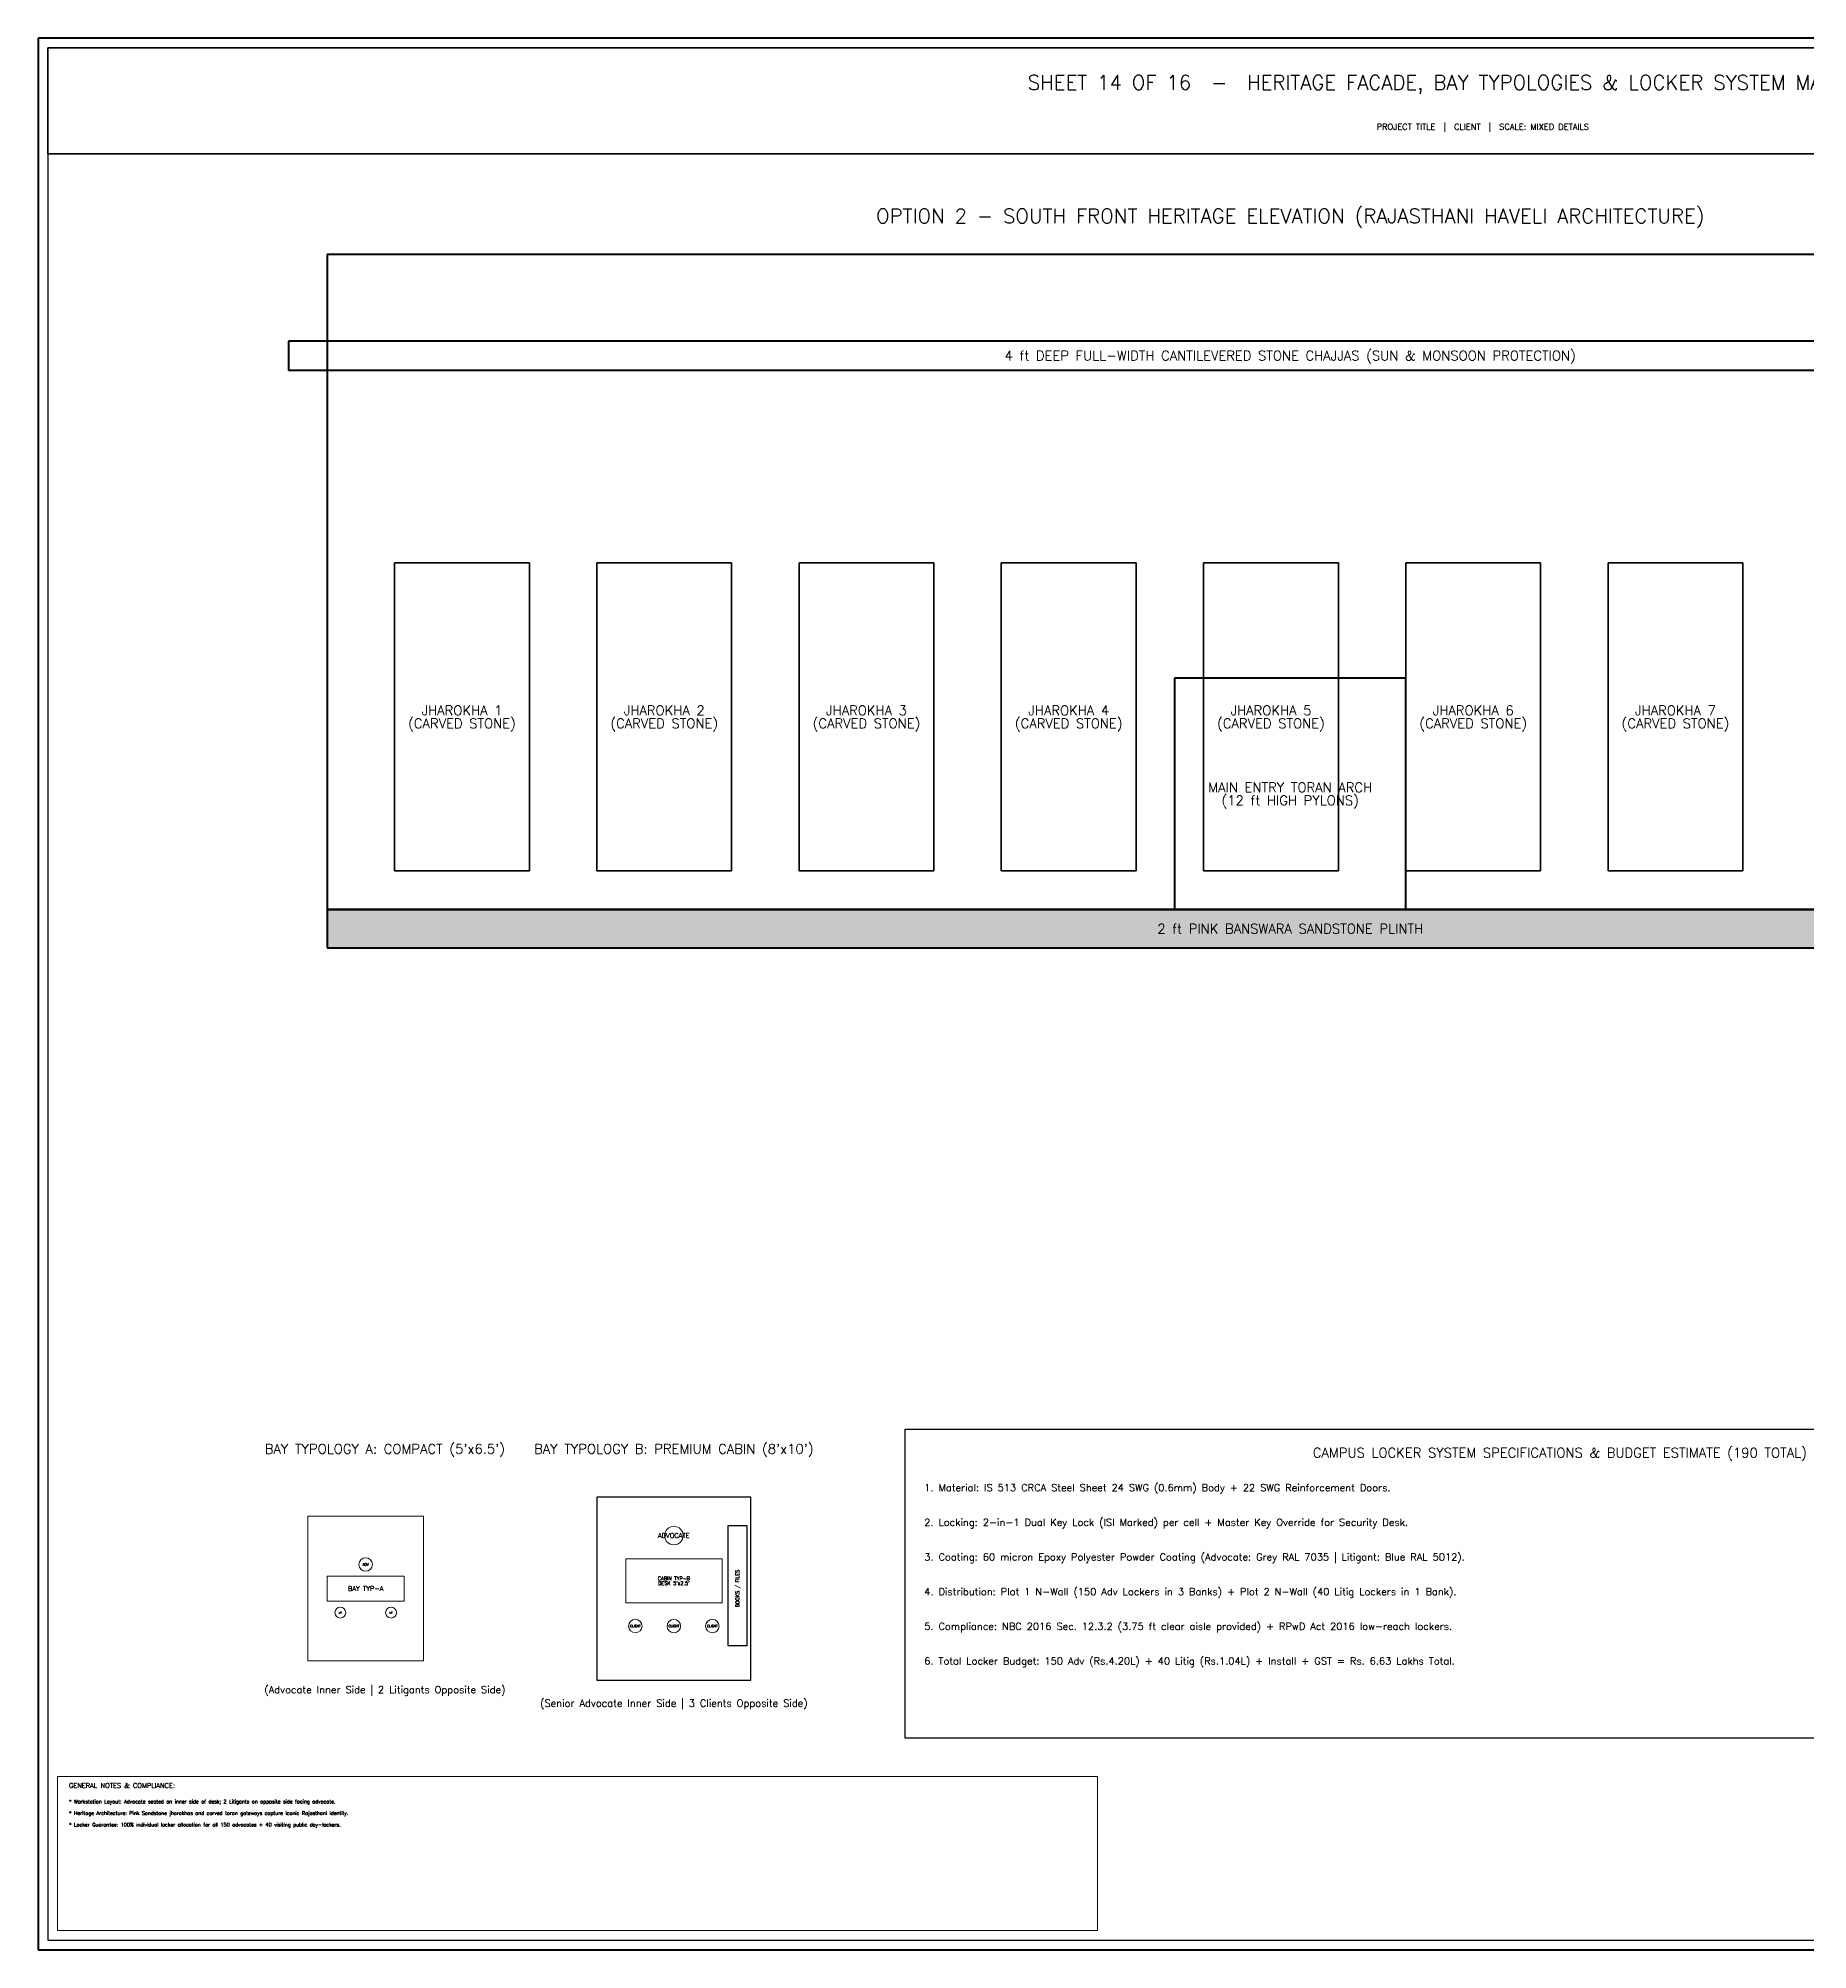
# Model space of a CAD drawing. Header units: inches. Extents: x 0 to 1800, y 0 to 1191.
# Drawn here: x 0 to 1102, y 0 to 1191 of the extents above; entities that cross this region are included whole.
import ezdxf
from ezdxf.enums import TextEntityAlignment as Align

# ---------------------------------------------------------------- set-up
doc = ezdxf.new("R2010")
doc.units = ezdxf.units.IN
doc.header["$MEASUREMENT"] = 0
for name, color, linetype in [('A-BAY', 3, 'Continuous'), ('A-DOOR', 2, 'Continuous'), ('A-FURN', 1, 'Continuous'), ('A-HATCH', 8, 'Continuous'), ('A-JALI', 6, 'Continuous'), ('A-ROOF', 5, 'Continuous'), ('A-TEXT', 7, 'Continuous'), ('A-TEXT-TTL', 7, 'Continuous'), ('A-TTLB', 7, 'Continuous'), ('A-WALL', 7, 'Continuous'), ('A-WINDOW', 4, 'Continuous')]:
    doc.layers.add(name, color=color, linetype=linetype)
doc.styles.add('SIMPLEX', font='simplex.shx')

msp = doc.modelspace()

# ---------------------------------------------------------------- hatches: boundary and pattern name
at = {"layer": 'A-HATCH'}
h = msp.add_hatch(dxfattribs=at)
h.set_pattern_fill('SOLID')
h.paths.add_polyline_path([(180, 624), (1380, 624), (1380, 648), (180, 648)])

# ---------------------------------------------------------------- linework, layer by layer
at = {"layer": 'A-BAY', "lineweight": 15}
for p, q in [((240, 180), (240, 270)), ((168, 180), (240, 180))]:
    msp.add_line(p, q, dxfattribs=at)
at = {"layer": 'A-DOOR', "lineweight": 50}
for p, q in [((852, 792), (708, 792)), ((708, 792), (708, 648)), ((852, 648), (852, 792)), ((708, 648), (852, 648))]:
    msp.add_line(p, q, dxfattribs=at)
at = {"layer": 'A-DOOR', "lineweight": 30}
msp.add_line((348, 168), (384, 168), dxfattribs=at)
at = {"layer": 'A-FURN'}
for p, q in [((441.6, 264), (429.6, 264)), ((429.6, 264), (429.6, 189.6)), ((441.6, 189.6), (441.6, 264)), ((429.6, 189.6), (441.6, 189.6))]:
    msp.add_line(p, q, dxfattribs=at)
at = {"layer": 'A-FURN', "lineweight": 20}
for p, q in [((426, 243.6), (366, 243.6)), ((366, 243.6), (366, 216)), ((426, 216), (426, 243.6)), ((228, 232.8), (180, 232.8)), ((180, 232.8), (180, 217.2)), ((228, 217.2), (228, 232.8)), ((180, 217.2), (228, 217.2)), ((366, 216), (426, 216))]:
    msp.add_line(p, q, dxfattribs=at)
msp.add_circle((396, 258), 5.76, dxfattribs=at)
at = {"layer": 'A-FURN', "lineweight": 18}
msp.add_circle((204, 240), 4.2, dxfattribs=at)
at = {"layer": 'A-FURN', "lineweight": 15}
for centre, radius in [((188.2, 210), 3.36), ((219.8, 210), 3.36), ((372, 201.6), 4.2), ((396, 201.6), 4.2), ((420, 201.6), 4.2)]:
    msp.add_circle(centre, radius, dxfattribs=at)
at = {"layer": 'A-JALI', "lineweight": 20}
for p, q in [((168, 270), (240, 270)), ((168, 180), (168, 270))]:
    msp.add_line(p, q, dxfattribs=at)
at = {"layer": 'A-ROOF', "lineweight": 40}
for p, q in [((1404, 1002), (156, 1002)), ((156, 1002), (156, 984)), ((156, 984), (1404, 984))]:
    msp.add_line(p, q, dxfattribs=at)
at = {"layer": 'A-TTLB', "lineweight": 50}
for p, q in [((1800, 1190.7), (0, 1190.7)), ((0, 1190.7), (0, 0)), ((0, 0), (1800, 0))]:
    msp.add_line(p, q, dxfattribs=at)
at = {"layer": 'A-TTLB', "lineweight": 25}
for p, q in [((1794, 1184.7), (6, 1184.7)), ((6, 1184.7), (6, 6)), ((6, 6), (1794, 6))]:
    msp.add_line(p, q, dxfattribs=at)
at = {"layer": 'A-TTLB', "lineweight": 35}
for p, q in [((1794, 1184.7), (6, 1184.7)), ((6, 1184.7), (6, 1118.7)), ((6, 1118.7), (1794, 1118.7))]:
    msp.add_line(p, q, dxfattribs=at)
at = {"layer": 'A-TTLB', "lineweight": 30}
for p, q in [((1356, 324), (540, 324)), ((540, 324), (540, 132)), ((540, 132), (1356, 132))]:
    msp.add_line(p, q, dxfattribs=at)
at = {"layer": 'A-TTLB', "lineweight": 20}
for p, q in [((660, 108), (12, 108)), ((12, 108), (12, 12)), ((660, 12), (660, 108)), ((12, 12), (660, 12))]:
    msp.add_line(p, q, dxfattribs=at)
at = {"layer": 'A-WALL', "lineweight": 50}
for p, q in [((1380, 1056), (180, 1056)), ((180, 1056), (180, 648)), ((180, 648), (1380, 648))]:
    msp.add_line(p, q, dxfattribs=at)
at = {"layer": 'A-WALL', "lineweight": 40}
for p, q in [((1380, 648), (180, 648)), ((180, 648), (180, 624)), ((180, 624), (1380, 624))]:
    msp.add_line(p, q, dxfattribs=at)
at = {"layer": 'A-WALL', "lineweight": 30}
for p, q in [((444, 282), (348, 282)), ((348, 282), (348, 168)), ((444, 168), (444, 282)), ((348, 168), (444, 168))]:
    msp.add_line(p, q, dxfattribs=at)
at = {"layer": 'A-WINDOW', "lineweight": 35}
for p, q in [((306, 864), (222, 864)), ((222, 864), (222, 672)), ((306, 672), (306, 864)), ((432, 864), (348, 864)), ((348, 864), (348, 672)), ((432, 672), (432, 864)), ((558, 864), (474, 864)), ((474, 864), (474, 672)), ((558, 672), (558, 864)), ((684, 864), (600, 864)), ((600, 864), (600, 672)), ((684, 672), (684, 864)), ((810, 864), (726, 864)), ((726, 864), (726, 672)), ((810, 672), (810, 864)), ((936, 864), (852, 864)), ((852, 864), (852, 672)), ((936, 672), (936, 864)), ((1062, 864), (978, 864)), ((978, 864), (978, 672)), ((1062, 672), (1062, 864)), ((222, 672), (306, 672)), ((348, 672), (432, 672)), ((474, 672), (558, 672)), ((600, 672), (684, 672)), ((726, 672), (810, 672)), ((852, 672), (936, 672)), ((978, 672), (1062, 672))]:
    msp.add_line(p, q, dxfattribs=at)

# ---------------------------------------------------------------- texts
at = {"layer": 'A-BAY', "style": 'SIMPLEX'}
msp.add_text('BAY TYP-A', height=3, dxfattribs=at).set_placement((204, 225), align=Align.MIDDLE_CENTER)
at = {"layer": 'A-DOOR', "style": 'SIMPLEX'}
for s, p in [('MAIN ENTRY TORAN ARCH', (780, 724)), ('(12 ft HIGH PYLONS)', (780, 715.9))]:
    msp.add_text(s, height=6, dxfattribs=at).set_placement(p, align=Align.MIDDLE_CENTER)
at = {"layer": 'A-FURN', "style": 'SIMPLEX'}
for s, height, p in [('ADVOCATE', 3, (396, 258)), ('ADV', 1.5, (204, 240)), ('CABIN TYP-B', 2.25, (396, 231.3)), ("DESK 5'x2.5'", 2.25, (396, 228.3)), ('LIT', 1.12, (188.2, 210)), ('LIT', 1.12, (219.8, 210)), ('CLIENT', 1.5, (372, 201.6)), ('CLIENT', 1.5, (396, 201.6)), ('CLIENT', 1.5, (420, 201.6))]:
    msp.add_text(s, height=height, dxfattribs=at).set_placement(p, align=Align.MIDDLE_CENTER)
msp.add_text('BOOKS / FILES', height=2.25, rotation=90, dxfattribs=at).set_placement((435.6, 225), align=Align.MIDDLE_CENTER)
at = {"layer": 'A-ROOF', "style": 'SIMPLEX'}
msp.add_text('4 ft DEEP FULL-WIDTH CANTILEVERED STONE CHAJJAS (SUN & MONSOON PROTECTION)', height=6, dxfattribs=at).set_placement((780, 993), align=Align.MIDDLE_CENTER)
at = {"layer": 'A-TEXT', "style": 'SIMPLEX'}
for s, height, p in [('1. Material: IS 513 CRCA Steel Sheet 24 SWG (0.6mm) Body + 22 SWG Reinforcement Doors.', 4.5, (552, 285.6)), ('2. Locking: 2-in-1 Dual Key Lock (ISI Marked) per cell + Master Key Override for Security Desk.', 4.5, (552, 264)), ('3. Coating: 60 micron Epoxy Polyester Powder Coating (Advocate: Grey RAL 7035 | Litigant: Blue RAL 5012).', 4.5, (552, 242.4)), ('4. Distribution: Plot 1 N-Wall (150 Adv Lockers in 3 Banks) + Plot 2 N-Wall (40 Litig Lockers in 1 Bank).', 4.5, (552, 220.8)), ('5. Compliance: NBC 2016 Sec. 12.3.2 (3.75 ft clear aisle provided) + RPwD Act 2016 low-reach lockers.', 4.5, (552, 199.2)), ('6. Total Locker Budget: 150 Adv (Rs.4.20L) + 40 Litig (Rs.1.04L) + Install + GST = Rs. 6.63 Lakhs Total.', 4.5, (552, 177.6)), ('* Workstation Layout: Advocate seated on inner side of desk; 2 Litigants on opposite side facing advocate.', 2.25, (19.2, 91.2)), ('* Heritage Architecture: Pink Sandstone jharokhas and carved toran gateways capture iconic Rajasthani identity.', 2.25, (19.2, 84)), ('* Locker Guarantee: 100% individual locker allocation for all 150 advocates + 40 visiting public day-lockers.', 2.25, (19.2, 76.8))]:
    msp.add_text(s, height=height, dxfattribs=at).set_placement(p)
for s, p in [('(Advocate Inner Side | 2 Litigants Opposite Side)', (216, 162)), ('(Senior Advocate Inner Side | 3 Clients Opposite Side)', (396, 153.6))]:
    msp.add_text(s, height=4.5, dxfattribs=at).set_placement(p, align=Align.MIDDLE_CENTER)
at = {"layer": 'A-TEXT-TTL', "style": 'SIMPLEX'}
for s, height, p in [('SHEET 14 OF 16  -  HERITAGE FACADE, BAY TYPOLOGIES & LOCKER SYSTEM MASTER SHEET', 9, (900, 1163.1)), ('PROJECT TITLE  |  CLIENT  |  SCALE: MIXED DETAILS', 3.75, (900, 1135.5)), ('OPTION 2 - SOUTH FRONT HERITAGE ELEVATION (RAJASTHANI HAVELI ARCHITECTURE)', 9, (780, 1080)), ('2 ft PINK BANSWARA SANDSTONE PLINTH', 6, (780, 636)), ("BAY TYPOLOGY A: COMPACT (5'x6.5')", 6, (216, 312)), ("BAY TYPOLOGY B: PREMIUM CABIN (8'x10')", 6, (396, 312)), ('CAMPUS LOCKER SYSTEM SPECIFICATIONS & BUDGET ESTIMATE (190 TOTAL)', 6, (948, 309.6))]:
    msp.add_text(s, height=height, dxfattribs=at).set_placement(p, align=Align.MIDDLE_CENTER)
msp.add_text('GENERAL NOTES & COMPLIANCE:', height=3, dxfattribs=at).set_placement((19.2, 100.8))
at = {"layer": 'A-WINDOW', "style": 'SIMPLEX'}
for s, p in [('JHAROKHA 1', (264, 772)), ('JHAROKHA 2', (390, 772)), ('JHAROKHA 3', (516, 772)), ('JHAROKHA 4', (642, 772)), ('JHAROKHA 5', (768, 772)), ('JHAROKHA 6', (894, 772)), ('JHAROKHA 7', (1020, 772)), ('(CARVED STONE)', (264, 763.9)), ('(CARVED STONE)', (390, 763.9)), ('(CARVED STONE)', (516, 763.9)), ('(CARVED STONE)', (642, 763.9)), ('(CARVED STONE)', (768, 763.9)), ('(CARVED STONE)', (894, 763.9)), ('(CARVED STONE)', (1020, 763.9))]:
    msp.add_text(s, height=6, dxfattribs=at).set_placement(p, align=Align.MIDDLE_CENTER)

doc.saveas('drawing.dxf')
